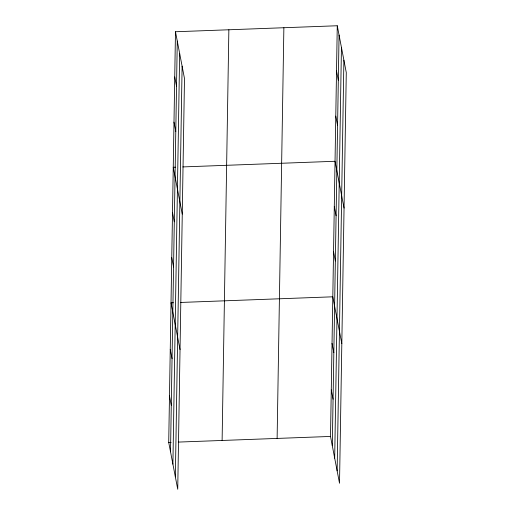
<?xml version="1.0" encoding="UTF-8"?>
<svg xmlns="http://www.w3.org/2000/svg" width="515" height="515" viewBox="0 0 515 515"><rect width="100%" height="100%" fill="white"/><g stroke="black" fill="none" stroke-linecap="round" stroke-linejoin="round"><path stroke-width="0.77" d="M175.48 31.75L184.492 78.557L177.733 489.25L168.72 442.443L175.48 31.75L337.267 25.75L346.28 72.557L339.52 483.25L330.508 436.443L337.267 25.75M170.517 451.777L177.276 41.078M172.898 464.144L179.658 53.444M175.351 476.884L182.11 66.19M222.113 440.467L228.866 29.767M277.115 438.426L283.874 27.733M332.304 445.778L339.063 35.078M334.686 458.144L341.445 47.444M337.138 470.884L343.898 60.191M175.641 167.188L173.246 167.278L182.265 214.086M182.812 166.924L335.033 161.279L344.052 208.086M173.407 302.717L171.019 302.807L180.031 349.614M180.578 302.453L332.806 296.807L341.818 343.614M168.72 442.443L171.109 442.353M178.28 442.089L330.508 436.443M336.52 70.928L338.316 80.256M335.78 116.1L337.576 125.435M334.293 206.457L336.089 215.785M333.546 251.635L335.349 260.963M332.04 343.357L333.836 352.685M331.274 389.9L333.07 399.228M174.733 76.928L176.536 86.256M173.993 122.1L175.789 131.434M172.506 212.457L174.302 221.785M171.759 257.629L173.561 266.963M170.253 349.357L172.049 358.685M169.487 395.9L171.283 405.228"/></g></svg>
